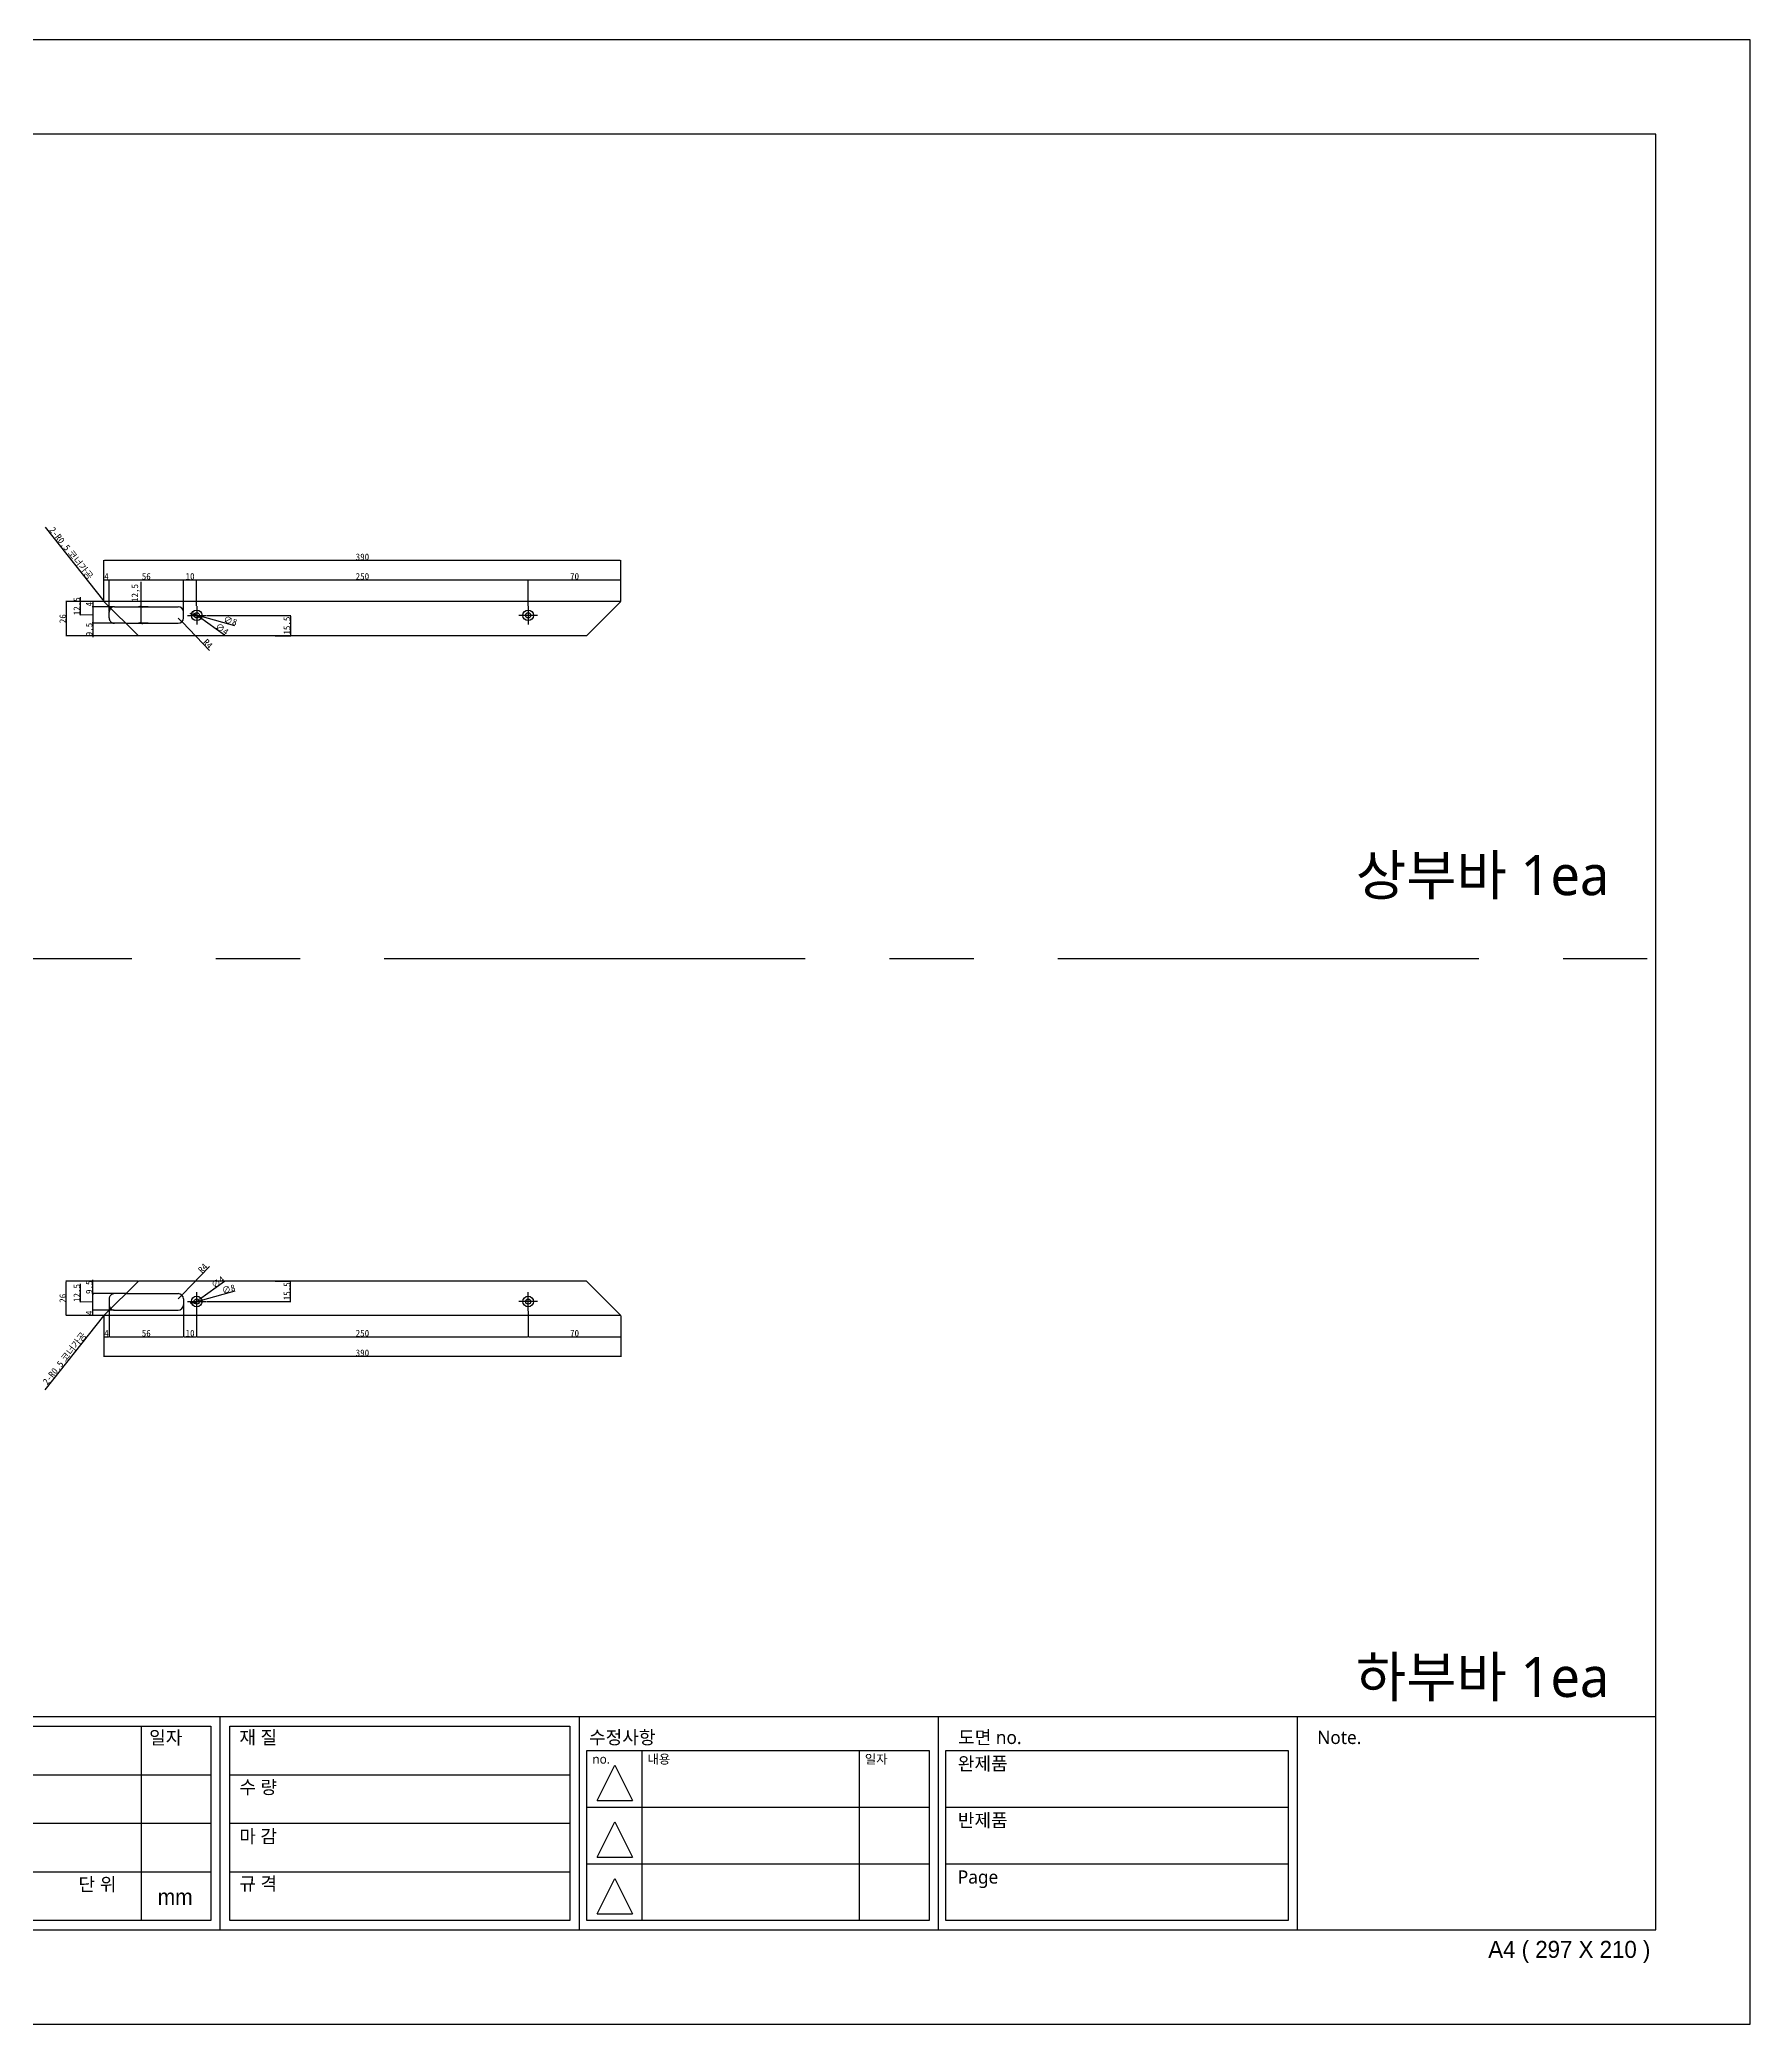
# Model space of a CAD drawing. Header units: millimetres. Extents: x -44117 to 256353, y -2095463 to 65325.
# Drawn here: x -14739 to -13449, y 43640 to 45138 of the extents above; entities that cross this region are included whole.
import ezdxf

# ---------------------------------------------------------------- set-up
doc = ezdxf.new("R2010")
doc.units = ezdxf.units.MM
doc.header["$LTSCALE"] = 10
doc.linetypes.add('CENTER', pattern=[50.8, 31.75, -6.35, 6.35, -6.35])
doc.linetypes.add('HIDDEN', pattern=[9.525, 6.35, -3.175])
doc.layers.add('cen', color=1, linetype='CENTER')
doc.layers.add('hid', color=8, linetype='HIDDEN')
doc.styles.add('고딕', font='')
doc.styles.get('고딕').set_extended_font_data('HYgtrE')
doc.dimstyles.new('hi01 a4 - 1scale', dxfattribs={"dimtxt": 5, "dimasz": 0.5, "dimexe": 0.3, "dimexo": 0.3, "dimgap": 0.2, "dimtad": 1, "dimdec": 1, "dimdsep": 46, "dimtxsty": 'Standard', "dimcen": 1, "dimclrd": 251, "dimclre": 251, "dimclrt": 3, "dimadec": 1, "dimazin": 2, "dimtfac": 1, "dimtdec": 1, "dimtix": 1, "dimtmove": 1, "dimatfit": 3, "dimfxl": 0, "dimarcsym": 0})
doc.dimstyles.new('ISO-25', dxfattribs={"dimtxt": 2.5, "dimasz": 2.5, "dimexe": 1, "dimexo": 1, "dimtad": 1, "dimtxsty": 'Standard', "dimblk": 'ARCHTICK', "dimcen": 2.5, "dimadec": 0, "dimazin": 0, "dimtfac": 1, "dimtmove": 0, "dimatfit": 3, "dimfxl": 0, "dimarcsym": 0})

# ---------------------------------------------------------------- blocks, each defined once
blk = doc.blocks.new('*D1246')
at = {"color": 251, "lineweight": -2, "transparency": 16777216}
for p, q in [((-14691, 44714.2), (-14691, 44730.4)), ((-14690.5, 44730.1), (-14687.5, 44730.1)), ((-14687, 44706.2), (-14687, 44730.4))]:
    blk.add_line(p, q, dxfattribs=at)
at = {"color": 251, "transparency": 16777216}
for points in [[(-14690.5, 44730.2), (-14690.5, 44730), (-14691, 44730.1)], [(-14687.5, 44730.2), (-14687.5, 44730), (-14687, 44730.1)]]:
    blk.add_solid(points, dxfattribs=at)
at = {"layer": 'Defpoints', "color": 0, "transparency": 16777216}
for p in [(-14687, 44730.1), (-14691, 44713.9), (-14687, 44705.9)]:
    blk.add_point(p, dxfattribs=at)
at = {"color": 3, "transparency": 16777216, "insert": (-14689, 44732.8), "char_height": 5, "attachment_point": 5}
blk.add_mtext('4', dxfattribs=at)
blk = doc.blocks.new('*D1247')
at = {"color": 251, "lineweight": -2, "transparency": 16777216}
for p, q in [((-14687, 44714.2), (-14687, 44730.4)), ((-14686.5, 44730.1), (-14631.5, 44730.1)), ((-14631, 44706.2), (-14631, 44730.4))]:
    blk.add_line(p, q, dxfattribs=at)
at = {"color": 251, "transparency": 16777216}
for points in [[(-14686.5, 44730.2), (-14686.5, 44730), (-14687, 44730.1)], [(-14631.5, 44730.2), (-14631.5, 44730), (-14631, 44730.1)]]:
    blk.add_solid(points, dxfattribs=at)
at = {"layer": 'Defpoints', "color": 0, "transparency": 16777216}
for p in [(-14631, 44730.1), (-14687, 44713.9), (-14631, 44705.9)]:
    blk.add_point(p, dxfattribs=at)
at = {"color": 3, "transparency": 16777216, "insert": (-14659, 44732.8), "char_height": 5, "attachment_point": 5}
blk.add_mtext('56', dxfattribs=at)
blk = doc.blocks.new('*D1273')
at = {"color": 251, "lineweight": -2, "transparency": 16777216}
for p, q in [((-14631, 44714.2), (-14631, 44730.4)), ((-14630.5, 44730.1), (-14621.5, 44730.1)), ((-14621, 44710.7), (-14621, 44730.4))]:
    blk.add_line(p, q, dxfattribs=at)
at = {"color": 251, "transparency": 16777216}
for points in [[(-14630.5, 44730.2), (-14630.5, 44730), (-14631, 44730.1)], [(-14621.5, 44730.2), (-14621.5, 44730), (-14621, 44730.1)]]:
    blk.add_solid(points, dxfattribs=at)
at = {"layer": 'Defpoints', "color": 0, "transparency": 16777216}
for p in [(-14621, 44730.1), (-14631, 44713.9), (-14621, 44710.4)]:
    blk.add_point(p, dxfattribs=at)
at = {"color": 3, "transparency": 16777216, "insert": (-14626, 44732.8), "char_height": 5, "attachment_point": 5}
blk.add_mtext('10', dxfattribs=at)
blk = doc.blocks.new('*D1274')
at = {"color": 251, "lineweight": -2, "transparency": 16777216}
for p, q in [((-14621, 44710.7), (-14621, 44730.4)), ((-14620.5, 44730.1), (-14371.5, 44730.1)), ((-14371, 44710.7), (-14371, 44730.4))]:
    blk.add_line(p, q, dxfattribs=at)
at = {"color": 251, "transparency": 16777216}
for points in [[(-14620.5, 44730.2), (-14620.5, 44730), (-14621, 44730.1)], [(-14371.5, 44730.2), (-14371.5, 44730), (-14371, 44730.1)]]:
    blk.add_solid(points, dxfattribs=at)
at = {"layer": 'Defpoints', "color": 0, "transparency": 16777216}
for p in [(-14371, 44730.1), (-14621, 44710.4), (-14371, 44710.4)]:
    blk.add_point(p, dxfattribs=at)
at = {"color": 3, "transparency": 16777216, "insert": (-14496, 44732.8), "char_height": 5, "attachment_point": 5}
blk.add_mtext('250', dxfattribs=at)
blk = doc.blocks.new('*D1275')
at = {"color": 251, "lineweight": -2, "transparency": 16777216}
for p, q in [((-14691, 44714.2), (-14691, 44745.1)), ((-14301.5, 44744.8), (-14690.5, 44744.8)), ((-14301, 44714.2), (-14301, 44745.1))]:
    blk.add_line(p, q, dxfattribs=at)
at = {"color": 251, "transparency": 16777216}
for points in [[(-14690.5, 44744.9), (-14690.5, 44744.7), (-14691, 44744.8)], [(-14301.5, 44744.9), (-14301.5, 44744.7), (-14301, 44744.8)]]:
    blk.add_solid(points, dxfattribs=at)
at = {"layer": 'Defpoints', "color": 0, "transparency": 16777216}
for p in [(-14691, 44744.8), (-14691, 44713.9), (-14301, 44713.9)]:
    blk.add_point(p, dxfattribs=at)
at = {"color": 3, "transparency": 16777216, "insert": (-14496, 44747.5), "char_height": 5, "attachment_point": 5}
blk.add_mtext('390', dxfattribs=at)
blk = doc.blocks.new('*D1276')
at = {"color": 251, "lineweight": -2, "transparency": 16777216}
for p, q in [((-14371, 44714.2), (-14371, 44730.4)), ((-14370.5, 44730.1), (-14301.5, 44730.1)), ((-14301, 44714.2), (-14301, 44730.4))]:
    blk.add_line(p, q, dxfattribs=at)
at = {"color": 251, "transparency": 16777216}
for points in [[(-14370.5, 44730.2), (-14370.5, 44730), (-14371, 44730.1)], [(-14301.5, 44730.2), (-14301.5, 44730), (-14301, 44730.1)]]:
    blk.add_solid(points, dxfattribs=at)
at = {"layer": 'Defpoints', "color": 0, "transparency": 16777216}
for p in [(-14301, 44730.1), (-14371, 44713.9), (-14301, 44713.9)]:
    blk.add_point(p, dxfattribs=at)
at = {"color": 3, "transparency": 16777216, "insert": (-14336, 44732.8), "char_height": 5, "attachment_point": 5}
blk.add_mtext('70', dxfattribs=at)
blk = doc.blocks.new('*D1279')
at = {"color": 251, "lineweight": -2, "transparency": 16777216}
for p, q in [((-14691.3, 44713.9), (-14699.7, 44713.9)), ((-14683.3, 44709.9), (-14699.7, 44709.9)), ((-14699.4, 44713.4), (-14699.4, 44710.4))]:
    blk.add_line(p, q, dxfattribs=at)
at = {"color": 251, "transparency": 16777216}
for points in [[(-14699.4, 44713.4), (-14699.3, 44713.4), (-14699.4, 44713.9)], [(-14699.4, 44710.4), (-14699.3, 44710.4), (-14699.4, 44709.9)]]:
    blk.add_solid(points, dxfattribs=at)
at = {"layer": 'Defpoints', "color": 0, "transparency": 16777216}
for p in [(-14699.4, 44709.9), (-14691, 44713.9), (-14683, 44709.9)]:
    blk.add_point(p, dxfattribs=at)
at = {"color": 3, "transparency": 16777216, "insert": (-14702.1, 44711.9), "char_height": 5, "attachment_point": 5, "rotation": 90}
blk.add_mtext('4', dxfattribs=at)
blk = doc.blocks.new('*D1280')
at = {"color": 251, "lineweight": -2, "transparency": 16777216}
for p, q in [((-14708.7, 44703.5), (-14708.7, 44717.2)), ((-14683.3, 44709.9), (-14699.7, 44709.9)), ((-14699.4, 44709.4), (-14699.4, 44697.9)), ((-14699.4, 44703.7), (-14708.7, 44703.5)), ((-14674.8, 44697.4), (-14699.7, 44697.4))]:
    blk.add_line(p, q, dxfattribs=at)
at = {"color": 251, "transparency": 16777216}
for points in [[(-14699.4, 44709.4), (-14699.3, 44709.4), (-14699.4, 44709.9)], [(-14699.4, 44697.9), (-14699.3, 44697.9), (-14699.4, 44697.4)]]:
    blk.add_solid(points, dxfattribs=at)
at = {"layer": 'Defpoints', "color": 0, "transparency": 16777216}
for p in [(-14683, 44709.9), (-14699.4, 44697.4), (-14674.5, 44697.4)]:
    blk.add_point(p, dxfattribs=at)
at = {"color": 3, "transparency": 16777216, "insert": (-14711.4, 44710.3), "char_height": 5, "attachment_point": 5, "rotation": 90}
blk.add_mtext('12.5', dxfattribs=at)
blk = doc.blocks.new('*D1281')
at = {"color": 251, "lineweight": -2, "transparency": 16777216}
for p, q in [((-14674.8, 44697.4), (-14699.7, 44697.4)), ((-14699.4, 44697.9), (-14699.4, 44698.4)), ((-14699.4, 44697.4), (-14699.4, 44687.9)), ((-14665.3, 44687.9), (-14699.7, 44687.9)), ((-14699.4, 44687.4), (-14699.4, 44686.9))]:
    blk.add_line(p, q, dxfattribs=at)
at = {"color": 251, "transparency": 16777216}
for points in [[(-14699.4, 44697.9), (-14699.3, 44697.9), (-14699.4, 44697.4)], [(-14699.4, 44687.4), (-14699.3, 44687.4), (-14699.4, 44687.9)]]:
    blk.add_solid(points, dxfattribs=at)
at = {"layer": 'Defpoints', "color": 0, "transparency": 16777216}
for p in [(-14674.5, 44697.4), (-14699.4, 44687.9), (-14665, 44687.9)]:
    blk.add_point(p, dxfattribs=at)
at = {"color": 3, "transparency": 16777216, "insert": (-14702.1, 44692.7), "char_height": 5, "attachment_point": 5, "rotation": 90}
blk.add_mtext('9.5', dxfattribs=at)
blk = doc.blocks.new('*D1282')
at = {"color": 251, "lineweight": -2, "transparency": 16777216}
for p, q in [((-14691.3, 44713.9), (-14719.6, 44713.9)), ((-14719.3, 44713.4), (-14719.3, 44688.4)), ((-14665.3, 44687.9), (-14719.6, 44687.9))]:
    blk.add_line(p, q, dxfattribs=at)
at = {"color": 251, "transparency": 16777216}
for points in [[(-14719.4, 44713.4), (-14719.3, 44713.4), (-14719.3, 44713.9)], [(-14719.4, 44688.4), (-14719.3, 44688.4), (-14719.3, 44687.9)]]:
    blk.add_solid(points, dxfattribs=at)
at = {"layer": 'Defpoints', "color": 0, "transparency": 16777216}
for p in [(-14691, 44713.9), (-14719.3, 44687.9), (-14665, 44687.9)]:
    blk.add_point(p, dxfattribs=at)
at = {"color": 3, "transparency": 16777216, "insert": (-14722, 44700.9), "char_height": 5, "attachment_point": 5, "rotation": 90}
blk.add_mtext('26', dxfattribs=at)
blk = doc.blocks.new('*D1283')
at = {"color": 251, "lineweight": -2, "transparency": 16777216}
for p, q in [((-14635, 44701.4), (-14632.2, 44698.5)), ((-14611.4, 44677), (-14631.8, 44698.2))]:
    blk.add_line(p, q, dxfattribs=at)
at = {"color": 251, "transparency": 16777216}
blk.add_solid([(-14631.8, 44698.2), (-14631.9, 44698.1), (-14632.2, 44698.5)], dxfattribs=at)
at = {"layer": 'Defpoints', "color": 0, "transparency": 16777216}
for p in [(-14635, 44701.4), (-14632.2, 44698.5)]:
    blk.add_point(p, dxfattribs=at)
at = {"color": 3, "transparency": 16777216, "insert": (-14612.5, 44682), "char_height": 5, "attachment_point": 5, "rotation": 313.9845}
blk.add_mtext('R4', dxfattribs=at)
blk = doc.blocks.new('*D1284')
at = {"color": 251, "lineweight": -2, "transparency": 16777216}
for p, q in [((-14625.3, 44704.6), (-14625.8, 44704.7)), ((-14624.8, 44704.5), (-14617.1, 44702.4)), ((-14592.1, 44695.5), (-14616.6, 44702.2))]:
    blk.add_line(p, q, dxfattribs=at)
at = {"color": 251, "transparency": 16777216}
for points in [[(-14625.3, 44704.7), (-14625.3, 44704.5), (-14624.8, 44704.5)], [(-14616.6, 44702.3), (-14616.7, 44702.2), (-14617.1, 44702.4)]]:
    blk.add_solid(points, dxfattribs=at)
at = {"layer": 'Defpoints', "color": 0, "transparency": 16777216}
for p in [(-14624.8, 44704.5), (-14617.1, 44702.4)]:
    blk.add_point(p, dxfattribs=at)
at = {"color": 3, "transparency": 16777216, "insert": (-14595.6, 44699.3), "char_height": 5, "attachment_point": 5, "rotation": 344.7203}
blk.add_mtext('∅8', dxfattribs=at)
blk = doc.blocks.new('*D1285')
at = {"color": 251, "lineweight": -2, "transparency": 16777216}
for p, q in [((-14623, 44704.9), (-14623.4, 44705.2)), ((-14622.6, 44704.6), (-14619.3, 44702.3)), ((-14599.9, 44688.4), (-14618.9, 44702))]:
    blk.add_line(p, q, dxfattribs=at)
at = {"color": 251, "transparency": 16777216}
for points in [[(-14623, 44704.9), (-14623.1, 44704.8), (-14622.6, 44704.6)], [(-14618.9, 44702), (-14619, 44701.9), (-14619.3, 44702.3)]]:
    blk.add_solid(points, dxfattribs=at)
at = {"layer": 'Defpoints', "color": 0, "transparency": 16777216}
for p in [(-14622.6, 44704.6), (-14619.3, 44702.3)]:
    blk.add_point(p, dxfattribs=at)
at = {"color": 3, "transparency": 16777216, "insert": (-14601.9, 44693.1), "char_height": 5, "attachment_point": 5, "rotation": 324.5302}
blk.add_mtext('∅4', dxfattribs=at)
blk = doc.blocks.new('*D1286')
at = {"color": 251, "lineweight": -2, "transparency": 16777216}
for p, q in [((-14613.7, 44703.4), (-14549.9, 44703.4)), ((-14550.2, 44702.9), (-14550.2, 44688.4)), ((-14561.8, 44687.9), (-14549.9, 44687.9))]:
    blk.add_line(p, q, dxfattribs=at)
at = {"color": 251, "transparency": 16777216}
for points in [[(-14550.3, 44702.9), (-14550.1, 44702.9), (-14550.2, 44703.4)], [(-14550.3, 44688.4), (-14550.1, 44688.4), (-14550.2, 44687.9)]]:
    blk.add_solid(points, dxfattribs=at)
at = {"layer": 'Defpoints', "color": 0, "transparency": 16777216}
for p in [(-14614, 44703.4), (-14562.1, 44687.9), (-14550.2, 44687.9)]:
    blk.add_point(p, dxfattribs=at)
at = {"color": 3, "transparency": 16777216, "insert": (-14552.9, 44695.7), "char_height": 5, "attachment_point": 5, "rotation": 90}
blk.add_mtext('15.5', dxfattribs=at)
blk = doc.blocks.new('*D1248')
at = {"color": 251, "lineweight": -2, "transparency": 16777216}
for p, q in [((-14735.3, 44770), (-14691.1, 44714.2)), ((-14690.5, 44713.4), (-14690.8, 44713.8))]:
    blk.add_line(p, q, dxfattribs=at)
at = {"color": 251, "transparency": 16777216}
blk.add_solid([(-14691, 44714.3), (-14691.2, 44714.2), (-14690.8, 44713.8)], dxfattribs=at)
at = {"layer": 'Defpoints', "color": 0, "transparency": 16777216}
for p in [(-14690.8, 44713.8), (-14690.5, 44713.4)]:
    blk.add_point(p, dxfattribs=at)
at = {"color": 3, "transparency": 16777216, "insert": (-14715.8, 44750.2), "char_height": 5, "attachment_point": 5, "rotation": 308.4076}
blk.add_mtext('2-R0.5{\\f굴림|b0|i0|c129|p50; 코너가공}', dxfattribs=at)
blk = doc.blocks.new('A$C2EC13F1B')
at = {"color": 7}
for p, q in [((-3.67, -0.83), (-1.17, 4.17)), ((-1.17, 4.17), (1.33, -0.83))]:
    blk.add_line(p, q, dxfattribs=at)
blk.add_lwpolyline([(-3.67, -0.83), (1.33, -0.83)], dxfattribs=at)
blk = doc.blocks.new('a4 1scale')
at = {"color": 8}
for p, q in [((-15144.83, -4477.05), (-14867.83, -4477.05)), ((-15019.68, -4499.62), (-15019.68, -4477.06)), ((-14981.69, -4499.62), (-14981.69, -4477.06)), ((-14943.7, -4499.62), (-14943.7, -4477.06)), ((-14905.71, -4499.62), (-14905.71, -4477.06)), ((-15028.06, -4478.06), (-15028.06, -4498.62)), ((-14980.9, -4480.63), (-14944.7, -4480.63)), ((-14975.07, -4480.63), (-14975.07, -4498.62)), ((-14952.08, -4480.63), (-14952.08, -4498.62)), ((-14942.91, -4480.63), (-14906.71, -4480.63)), ((-15056.67, -4483.2), (-15020.68, -4483.2)), ((-15018.68, -4483.2), (-14982.69, -4483.2)), ((-14980.9, -4486.63), (-14944.7, -4486.63)), ((-14942.91, -4486.63), (-14906.71, -4486.63)), ((-15056.67, -4488.34), (-15020.68, -4488.34)), ((-15018.68, -4488.34), (-14982.69, -4488.34)), ((-15056.67, -4493.48), (-15020.68, -4493.48)), ((-15018.68, -4493.48), (-14982.69, -4493.48)), ((-14980.9, -4492.63), (-14944.7, -4492.63)), ((-14942.91, -4492.63), (-14906.71, -4492.63))]:
    blk.add_line(p, q, dxfattribs=at)
for points in [[(-15154.83, -4509.61), (-14857.83, -4509.61), (-14857.83, -4299.61), (-15154.83, -4299.61)], [(-15144.83, -4499.61), (-14867.83, -4499.61), (-14867.83, -4309.61), (-15144.83, -4309.61)]]:
    blk.add_lwpolyline(points, close=True)
for points in [[(-15056.67, -4478.06), (-15020.68, -4478.06), (-15020.68, -4498.62), (-15056.67, -4498.62)], [(-15018.68, -4478.06), (-14982.69, -4478.06), (-14982.69, -4498.62), (-15018.68, -4498.62)]]:
    blk.add_lwpolyline(points, close=True, dxfattribs=at)
for points in [[(-14944.7, -4480.63), (-14944.7, -4498.62), (-14980.9, -4498.62), (-14980.9, -4480.63)], [(-14906.71, -4480.63), (-14906.71, -4498.62), (-14942.91, -4498.62), (-14942.91, -4480.63)]]:
    blk.add_lwpolyline(points, dxfattribs=at)
at = {"color": 8, "xscale": 0.7469071166727064, "yscale": 0.7469071166727064, "zscale": 0.7469071166727064}
for p in [(-14977.06, -4485.3), (-14977.06, -4491.3), (-14977.06, -4497.29)]:
    blk.add_blockref('A$C2EC13F1B', p, dxfattribs=at)
at = {"color": 8, "style": '고딕'}
for s, insert, char_height, width, attachment_point in [('{\\fGulim|b0|i0|c129|p50;일자}', (-15027.2, -4478.57), 1.4, 24.7824, 1), ('{\\fMalgun Gothic|b0|i0|c129|p50;재 질}', (-15017.66, -4478.55), 1.4003, 21.6513, 1), ('{\\fMalgun Gothic|b0|i0|c129|p50;수정사항}', (-14980.67, -4478.55), 1.4003, 21.6513, 1), ('{\\fMalgun Gothic|b0|i0|c129|p50;도면 no.}', (-14941.63, -4478.55), 1.4003, 21.6513, 1), ('{\\fMalgun Gothic|b0|i0|c129|p50;Note.}', (-14903.64, -4478.55), 1.4003, 21.6513, 1), ('{\\fMalgun Gothic|b0|i0|c129|p50;no.}', (-14980.32, -4481.07), 0.96, 25.9815, 1), ('{\\fMalgun Gothic|b0|i0|c129|p50;내용}', (-14974.49, -4481.07), 0.96, 25.9815, 1), ('{\\fMalgun Gothic|b0|i0|c129|p50;일자}', (-14951.5, -4481.07), 0.96, 25.9815, 1), ('{\\fGulim|b0|i0|c129|p50;완\\fMalgun Gothic|b0|i0|c129|p50;제품}', (-14941.66, -4481.32), 1.4003, 21.6513, 1), ('{\\fMalgun Gothic|b0|i0|c129|p50;수 량}', (-15017.66, -4483.82), 1.4003, 21.6513, 1), ('{\\fMalgun Gothic|b0|i0|c129|p50;반제품}', (-14941.66, -4487.32), 1.4003, 21.6513, 1), ('{\\fMalgun Gothic|b0|i0|c129|p50;마 감}', (-15017.66, -4489.02), 1.4003, 21.6513, 1), ('{\\fGulim|b0|i0|c129|p50;단 위}', (-15034.68, -4494.09), 1.4003, 21.6513, 1), ('{\\fMalgun Gothic|b0|i0|c129|p50;규 격 }', (-15017.66, -4494.02), 1.4003, 21.6513, 1), ('{\\fMalgun Gothic|b0|i0|c129|p50;Page}', (-14941.66, -4493.32), 1.4003, 21.6513, 1), ('mm', (-15024.45, -4496.13), 1.7, 15.2516, 5), ('{\\C8;A4 ( 297 X 210 )}', (-14868.4, -4500.78), 1.8004, 27.0059, 3)]:
    blk.add_mtext(s, dxfattribs=dict(at, insert=insert, char_height=char_height, width=width, attachment_point=attachment_point))
blk = doc.blocks.new('*D1249')
at = {"color": 251, "lineweight": -2, "transparency": 16777216}
for p, q in [((-14691, 44174.9), (-14691, 44158.8)), ((-14687, 44182.9), (-14687, 44158.8)), ((-14690.5, 44159.1), (-14687.5, 44159.1))]:
    blk.add_line(p, q, dxfattribs=at)
at = {"color": 251, "transparency": 16777216}
for points in [[(-14690.5, 44159.1), (-14690.5, 44159), (-14691, 44159.1)], [(-14687.5, 44159.1), (-14687.5, 44159), (-14687, 44159.1)]]:
    blk.add_solid(points, dxfattribs=at)
at = {"layer": 'Defpoints', "color": 0, "transparency": 16777216}
for p in [(-14691, 44175.2), (-14687, 44183.2), (-14687, 44159.1)]:
    blk.add_point(p, dxfattribs=at)
at = {"color": 3, "transparency": 16777216, "insert": (-14689, 44161.8), "char_height": 5, "attachment_point": 5}
blk.add_mtext('4', dxfattribs=at)
blk = doc.blocks.new('*D1250')
at = {"color": 251, "lineweight": -2, "transparency": 16777216}
for p, q in [((-14687, 44174.9), (-14687, 44158.8)), ((-14631, 44182.9), (-14631, 44158.8)), ((-14686.5, 44159.1), (-14631.5, 44159.1))]:
    blk.add_line(p, q, dxfattribs=at)
at = {"color": 251, "transparency": 16777216}
for points in [[(-14686.5, 44159.1), (-14686.5, 44159), (-14687, 44159.1)], [(-14631.5, 44159.1), (-14631.5, 44159), (-14631, 44159.1)]]:
    blk.add_solid(points, dxfattribs=at)
at = {"layer": 'Defpoints', "color": 0, "transparency": 16777216}
for p in [(-14687, 44175.2), (-14631, 44183.2), (-14631, 44159.1)]:
    blk.add_point(p, dxfattribs=at)
at = {"color": 3, "transparency": 16777216, "insert": (-14659, 44161.8), "char_height": 5, "attachment_point": 5}
blk.add_mtext('56', dxfattribs=at)
blk = doc.blocks.new('*D1290')
at = {"color": 251, "lineweight": -2, "transparency": 16777216}
for p, q in [((-14631, 44174.9), (-14631, 44158.8)), ((-14621, 44178.4), (-14621, 44158.8)), ((-14630.5, 44159.1), (-14621.5, 44159.1))]:
    blk.add_line(p, q, dxfattribs=at)
at = {"color": 251, "transparency": 16777216}
for points in [[(-14630.5, 44159.1), (-14630.5, 44159), (-14631, 44159.1)], [(-14621.5, 44159.1), (-14621.5, 44159), (-14621, 44159.1)]]:
    blk.add_solid(points, dxfattribs=at)
at = {"layer": 'Defpoints', "color": 0, "transparency": 16777216}
for p in [(-14631, 44175.2), (-14621, 44178.7), (-14621, 44159.1)]:
    blk.add_point(p, dxfattribs=at)
at = {"color": 3, "transparency": 16777216, "insert": (-14626, 44161.8), "char_height": 5, "attachment_point": 5}
blk.add_mtext('10', dxfattribs=at)
blk = doc.blocks.new('*D1291')
at = {"color": 251, "lineweight": -2, "transparency": 16777216}
for p, q in [((-14621, 44178.4), (-14621, 44158.8)), ((-14371, 44178.4), (-14371, 44158.8)), ((-14620.5, 44159.1), (-14371.5, 44159.1))]:
    blk.add_line(p, q, dxfattribs=at)
at = {"color": 251, "transparency": 16777216}
for points in [[(-14620.5, 44159.1), (-14620.5, 44159), (-14621, 44159.1)], [(-14371.5, 44159.1), (-14371.5, 44159), (-14371, 44159.1)]]:
    blk.add_solid(points, dxfattribs=at)
at = {"layer": 'Defpoints', "color": 0, "transparency": 16777216}
for p in [(-14621, 44178.7), (-14371, 44178.7), (-14371, 44159.1)]:
    blk.add_point(p, dxfattribs=at)
at = {"color": 3, "transparency": 16777216, "insert": (-14496, 44161.8), "char_height": 5, "attachment_point": 5}
blk.add_mtext('250', dxfattribs=at)
blk = doc.blocks.new('*D1292')
at = {"color": 251, "lineweight": -2, "transparency": 16777216}
for p, q in [((-14691, 44174.9), (-14691, 44144)), ((-14301, 44174.9), (-14301, 44144)), ((-14301.5, 44144.3), (-14690.5, 44144.3))]:
    blk.add_line(p, q, dxfattribs=at)
at = {"color": 251, "transparency": 16777216}
for points in [[(-14690.5, 44144.4), (-14690.5, 44144.3), (-14691, 44144.3)], [(-14301.5, 44144.4), (-14301.5, 44144.3), (-14301, 44144.3)]]:
    blk.add_solid(points, dxfattribs=at)
at = {"layer": 'Defpoints', "color": 0, "transparency": 16777216}
for p in [(-14691, 44175.2), (-14301, 44175.2), (-14691, 44144.3)]:
    blk.add_point(p, dxfattribs=at)
at = {"color": 3, "transparency": 16777216, "insert": (-14496, 44147), "char_height": 5, "attachment_point": 5}
blk.add_mtext('390', dxfattribs=at)
blk = doc.blocks.new('*D1293')
at = {"color": 251, "lineweight": -2, "transparency": 16777216}
for p, q in [((-14371, 44174.9), (-14371, 44158.8)), ((-14301, 44174.9), (-14301, 44158.8)), ((-14370.5, 44159.1), (-14301.5, 44159.1))]:
    blk.add_line(p, q, dxfattribs=at)
at = {"color": 251, "transparency": 16777216}
for points in [[(-14370.5, 44159.1), (-14370.5, 44159), (-14371, 44159.1)], [(-14301.5, 44159.1), (-14301.5, 44159), (-14301, 44159.1)]]:
    blk.add_solid(points, dxfattribs=at)
at = {"layer": 'Defpoints', "color": 0, "transparency": 16777216}
for p in [(-14371, 44175.2), (-14301, 44175.2), (-14301, 44159.1)]:
    blk.add_point(p, dxfattribs=at)
at = {"color": 3, "transparency": 16777216, "insert": (-14336, 44161.8), "char_height": 5, "attachment_point": 5}
blk.add_mtext('70', dxfattribs=at)
blk = doc.blocks.new('*D1296')
at = {"color": 251, "lineweight": -2, "transparency": 16777216}
for p, q in [((-14683.3, 44179.2), (-14699.7, 44179.2)), ((-14691.3, 44175.2), (-14699.7, 44175.2)), ((-14699.4, 44175.7), (-14699.4, 44178.7))]:
    blk.add_line(p, q, dxfattribs=at)
at = {"color": 251, "transparency": 16777216}
for points in [[(-14699.4, 44178.7), (-14699.3, 44178.7), (-14699.4, 44179.2)], [(-14699.4, 44175.7), (-14699.3, 44175.7), (-14699.4, 44175.2)]]:
    blk.add_solid(points, dxfattribs=at)
at = {"layer": 'Defpoints', "color": 0, "transparency": 16777216}
for p in [(-14699.4, 44179.2), (-14691, 44175.2), (-14683, 44179.2)]:
    blk.add_point(p, dxfattribs=at)
at = {"color": 3, "transparency": 16777216, "insert": (-14702.1, 44177.2), "char_height": 5, "attachment_point": 5, "rotation": 90}
blk.add_mtext('4', dxfattribs=at)
blk = doc.blocks.new('*D1297')
at = {"color": 251, "lineweight": -2, "transparency": 16777216}
for p, q in [((-14708.7, 44185.3), (-14708.7, 44199)), ((-14699.4, 44185.5), (-14708.7, 44185.3)), ((-14674.8, 44191.7), (-14699.7, 44191.7)), ((-14699.4, 44179.7), (-14699.4, 44191.2)), ((-14683.3, 44179.2), (-14699.7, 44179.2))]:
    blk.add_line(p, q, dxfattribs=at)
at = {"color": 251, "transparency": 16777216}
for points in [[(-14699.4, 44191.2), (-14699.3, 44191.2), (-14699.4, 44191.7)], [(-14699.4, 44179.7), (-14699.3, 44179.7), (-14699.4, 44179.2)]]:
    blk.add_solid(points, dxfattribs=at)
at = {"layer": 'Defpoints', "color": 0, "transparency": 16777216}
for p in [(-14699.4, 44191.7), (-14674.5, 44191.7), (-14683, 44179.2)]:
    blk.add_point(p, dxfattribs=at)
at = {"color": 3, "transparency": 16777216, "insert": (-14711.4, 44192.2), "char_height": 5, "attachment_point": 5, "rotation": 90}
blk.add_mtext('12.5', dxfattribs=at)
blk = doc.blocks.new('*D1298')
at = {"color": 251, "lineweight": -2, "transparency": 16777216}
for p, q in [((-14665.3, 44201.2), (-14699.7, 44201.2)), ((-14699.4, 44201.7), (-14699.4, 44202.2)), ((-14699.4, 44191.7), (-14699.4, 44201.2)), ((-14674.8, 44191.7), (-14699.7, 44191.7)), ((-14699.4, 44191.2), (-14699.4, 44190.7))]:
    blk.add_line(p, q, dxfattribs=at)
at = {"color": 251, "transparency": 16777216}
for points in [[(-14699.4, 44201.7), (-14699.3, 44201.7), (-14699.4, 44201.2)], [(-14699.4, 44191.2), (-14699.3, 44191.2), (-14699.4, 44191.7)]]:
    blk.add_solid(points, dxfattribs=at)
at = {"layer": 'Defpoints', "color": 0, "transparency": 16777216}
for p in [(-14699.4, 44201.2), (-14665, 44201.2), (-14674.5, 44191.7)]:
    blk.add_point(p, dxfattribs=at)
at = {"color": 3, "transparency": 16777216, "insert": (-14702.1, 44196.5), "char_height": 5, "attachment_point": 5, "rotation": 90}
blk.add_mtext('9.5', dxfattribs=at)
blk = doc.blocks.new('*D1299')
at = {"color": 251, "lineweight": -2, "transparency": 16777216}
for p, q in [((-14665.3, 44201.2), (-14719.6, 44201.2)), ((-14719.3, 44175.7), (-14719.3, 44200.7)), ((-14691.3, 44175.2), (-14719.6, 44175.2))]:
    blk.add_line(p, q, dxfattribs=at)
at = {"color": 251, "transparency": 16777216}
for points in [[(-14719.4, 44200.7), (-14719.3, 44200.7), (-14719.3, 44201.2)], [(-14719.4, 44175.7), (-14719.3, 44175.7), (-14719.3, 44175.2)]]:
    blk.add_solid(points, dxfattribs=at)
at = {"layer": 'Defpoints', "color": 0, "transparency": 16777216}
for p in [(-14719.3, 44201.2), (-14665, 44201.2), (-14691, 44175.2)]:
    blk.add_point(p, dxfattribs=at)
at = {"color": 3, "transparency": 16777216, "insert": (-14722, 44188.2), "char_height": 5, "attachment_point": 5, "rotation": 90}
blk.add_mtext('26', dxfattribs=at)
blk = doc.blocks.new('*D1300')
at = {"color": 251, "lineweight": -2, "transparency": 16777216}
for p, q in [((-14611.4, 44212.2), (-14631.8, 44191)), ((-14635, 44187.7), (-14632.2, 44190.6))]:
    blk.add_line(p, q, dxfattribs=at)
at = {"color": 251, "transparency": 16777216}
blk.add_solid([(-14631.9, 44191), (-14631.8, 44190.9), (-14632.2, 44190.6)], dxfattribs=at)
at = {"layer": 'Defpoints', "color": 0, "transparency": 16777216}
for p in [(-14635, 44187.7), (-14632.2, 44190.6)]:
    blk.add_point(p, dxfattribs=at)
at = {"color": 3, "transparency": 16777216, "insert": (-14616.4, 44210.9), "char_height": 5, "attachment_point": 5, "rotation": 46.0155}
blk.add_mtext('R4', dxfattribs=at)
blk = doc.blocks.new('*D1301')
at = {"color": 251, "lineweight": -2, "transparency": 16777216}
for p, q in [((-14625.3, 44184.5), (-14625.8, 44184.4)), ((-14624.8, 44184.7), (-14617.1, 44186.8)), ((-14592.1, 44193.6), (-14616.6, 44186.9))]:
    blk.add_line(p, q, dxfattribs=at)
at = {"color": 251, "transparency": 16777216}
for points in [[(-14625.3, 44184.6), (-14625.3, 44184.5), (-14624.8, 44184.7)], [(-14616.7, 44187), (-14616.6, 44186.8), (-14617.1, 44186.8)]]:
    blk.add_solid(points, dxfattribs=at)
at = {"layer": 'Defpoints', "color": 0, "transparency": 16777216}
for p in [(-14624.8, 44184.7), (-14617.1, 44186.8)]:
    blk.add_point(p, dxfattribs=at)
at = {"color": 3, "transparency": 16777216, "insert": (-14597, 44195.1), "char_height": 5, "attachment_point": 5, "rotation": 15.2797}
blk.add_mtext('∅8', dxfattribs=at)
blk = doc.blocks.new('*D1302')
at = {"color": 251, "lineweight": -2, "transparency": 16777216}
for p, q in [((-14599.9, 44200.8), (-14618.9, 44187.2)), ((-14623, 44184.3), (-14623.4, 44184)), ((-14622.6, 44184.6), (-14619.3, 44186.9))]:
    blk.add_line(p, q, dxfattribs=at)
at = {"color": 251, "transparency": 16777216}
for points in [[(-14623.1, 44184.4), (-14623, 44184.2), (-14622.6, 44184.6)], [(-14619, 44187.3), (-14618.9, 44187.1), (-14619.3, 44186.9)]]:
    blk.add_solid(points, dxfattribs=at)
at = {"layer": 'Defpoints', "color": 0, "transparency": 16777216}
for p in [(-14622.6, 44184.6), (-14619.3, 44186.9)]:
    blk.add_point(p, dxfattribs=at)
at = {"color": 3, "transparency": 16777216, "insert": (-14605, 44200.4), "char_height": 5, "attachment_point": 5, "rotation": 35.4698}
blk.add_mtext('∅4', dxfattribs=at)
blk = doc.blocks.new('*D1303')
at = {"color": 251, "lineweight": -2, "transparency": 16777216}
for p, q in [((-14561.8, 44201.2), (-14549.9, 44201.2)), ((-14550.2, 44186.2), (-14550.2, 44200.7)), ((-14613.7, 44185.7), (-14549.9, 44185.7))]:
    blk.add_line(p, q, dxfattribs=at)
at = {"color": 251, "transparency": 16777216}
for points in [[(-14550.3, 44200.7), (-14550.1, 44200.7), (-14550.2, 44201.2)], [(-14550.3, 44186.2), (-14550.1, 44186.2), (-14550.2, 44185.7)]]:
    blk.add_solid(points, dxfattribs=at)
at = {"layer": 'Defpoints', "color": 0, "transparency": 16777216}
for p in [(-14562.1, 44201.2), (-14550.2, 44201.2), (-14614, 44185.7)]:
    blk.add_point(p, dxfattribs=at)
at = {"color": 3, "transparency": 16777216, "insert": (-14552.9, 44193.5), "char_height": 5, "attachment_point": 5, "rotation": 90}
blk.add_mtext('15.5', dxfattribs=at)
blk = doc.blocks.new('*D1251')
at = {"color": 251, "lineweight": -2, "transparency": 16777216}
for p, q in [((-14735.3, 44119.2), (-14691.1, 44175)), ((-14690.5, 44175.7), (-14690.8, 44175.3))]:
    blk.add_line(p, q, dxfattribs=at)
blk.add_arc((-14690.5, 44175.7), 0.5, 214.3775, 265.9699, dxfattribs=at)
at = {"color": 251, "transparency": 16777216}
blk.add_solid([(-14691.2, 44175), (-14691, 44174.9), (-14690.8, 44175.3)], dxfattribs=at)
at = {"layer": 'Defpoints', "color": 0, "transparency": 16777216}
for p in [(-14690.8, 44175.3), (-14690.5, 44175.7)]:
    blk.add_point(p, dxfattribs=at)
at = {"color": 3, "transparency": 16777216, "insert": (-14720.5, 44142.7), "char_height": 5, "attachment_point": 5, "rotation": 51.5924}
blk.add_mtext('2-R0.5{\\f굴림|b0|i0|c129|p50; 코너가공}', dxfattribs=at)
blk = doc.blocks.new('_ArchTick')
at = {"color": 0, "linetype": 'ByBlock', "const_width": 0.15}
blk.add_lwpolyline([(-0.5, -0.5), (0.5, 0.5)], dxfattribs=at)
blk = doc.blocks.new('*D2800')
at = {"color": 0, "lineweight": -2}
for p, q in [((-14662.9, 44709.9), (-14662.9, 44728.6)), ((-14657.7, 44709.9), (-14664.9, 44709.9)), ((-14662.9, 44697.4), (-14662.9, 44709.9)), ((-14657.7, 44697.4), (-14664.9, 44697.4))]:
    blk.add_line(p, q, dxfattribs=at)
at = {"layer": 'Defpoints', "color": 0}
for p in [(-14662.9, 44709.9), (-14654.7, 44709.9), (-14654.7, 44697.4)]:
    blk.add_point(p, dxfattribs=at)
at = {"color": 0, "lineweight": -2, "xscale": 2, "yscale": 2, "zscale": 2}
for p, rotation in [((-14662.9, 44709.9), 90), ((-14662.9, 44697.4), 270)]:
    blk.add_blockref('_ArchTick', p, dxfattribs=dict(at, rotation=rotation))
at = {"color": 0, "insert": (-14667, 44720.3), "char_height": 5, "attachment_point": 5, "rotation": 90}
blk.add_mtext('12,5', dxfattribs=at)

msp = doc.modelspace()

# ---------------------------------------------------------------- linework, layer by layer
for p, q in [((-14300.97375, 44713.92623), (-14690.97375, 44713.92623)), ((-14690.97375, 44713.92623), (-14664.97628, 44687.92877)), ((-14682.97375, 44709.92623), (-14634.97375, 44709.92623)), ((-14300.97375, 44713.92623), (-14326.97121, 44687.92877)), ((-14674.47375, 44697.42623), (-14634.97375, 44697.42623)), ((-14630.97375, 44701.42623), (-14630.97375, 44705.92623)), ((-14326.97121, 44687.92877), (-14664.97628, 44687.92877)), ((-14690.97375, 44175.23494), (-14664.97628, 44201.23241)), ((-14326.97121, 44201.23241), (-14664.97628, 44201.23241)), ((-14300.97375, 44175.23494), (-14326.97121, 44201.23241)), ((-14674.47375, 44191.73494), (-14634.97375, 44191.73494)), ((-14630.97375, 44187.73494), (-14630.97375, 44183.23494)), ((-14300.97375, 44175.23494), (-14690.97375, 44175.23494)), ((-14682.97375, 44179.23494), (-14634.97375, 44179.23494))]:
    msp.add_line(p, q)
for centre, radius in [((-14620.97375, 44703.42623), 4), ((-14370.97375, 44703.42623), 4), ((-14620.97375, 44703.42623), 2), ((-14370.97375, 44703.42623), 2), ((-14620.97375, 44185.73494), 4), ((-14620.97375, 44185.73494), 2), ((-14370.97375, 44185.73494), 4), ((-14370.97375, 44185.73494), 2)]:
    msp.add_circle(centre, radius)
for centre, start, end in [((-14682.97375, 44705.92623), 90, 135), ((-14634.97375, 44705.92623), 0, 90), ((-14634.97375, 44701.42623), 270, 0), ((-14634.97375, 44187.73494), 0, 90), ((-14682.97375, 44183.23494), 225, 270), ((-14634.97375, 44183.23494), 270, 0)]:
    msp.add_arc(centre, 4, start, end)
at = {"layer": 'cen'}
for p, q in [((-14620.97375, 44710.42623), (-14620.97375, 44696.42623)), ((-14370.97375, 44710.42623), (-14370.97375, 44696.42623)), ((-14627.97375, 44703.42623), (-14613.97375, 44703.42623)), ((-14363.97375, 44703.42623), (-14377.97375, 44703.42623)), ((-15495.48614, 44444.58059), (-13520.5627, 44444.58059)), ((-14627.97375, 44185.73494), (-14613.97375, 44185.73494)), ((-14620.97375, 44178.73494), (-14620.97375, 44192.73494)), ((-14363.97375, 44185.73494), (-14377.97375, 44185.73494)), ((-14370.97375, 44178.73494), (-14370.97375, 44192.73494))]:
    msp.add_line(p, q, dxfattribs=at)
at = {"layer": 'hid'}
for p, q in [((-14686.97375, 44701.42623), (-14686.97375, 44705.92623)), ((-14674.47375, 44697.42623), (-14682.97375, 44697.42623)), ((-14686.97375, 44187.73494), (-14686.97375, 44183.23494)), ((-14674.47375, 44191.73494), (-14682.97375, 44191.73494))]:
    msp.add_line(p, q, dxfattribs=at)
for centre, start, end in [((-14682.97375, 44705.92623), 135, 180), ((-14682.97375, 44701.42623), 180, 270), ((-14682.97375, 44187.73494), 90, 180), ((-14682.97375, 44183.23494), 180, 225)]:
    msp.add_arc(centre, 4, start, end, dxfattribs=at)

# ---------------------------------------------------------------- block references
at = {"color": 1, "xscale": 7.1296875, "yscale": 7.1296875, "zscale": 7.1296875}
msp.add_blockref('a4 1scale', (92482.41847, 75792.57439), dxfattribs=at)

# ---------------------------------------------------------------- texts
at = {"color": 142, "char_height": 30.2674587, "width": 876.8281441, "attachment_point": 5, "style": '고딕'}
for s, insert in [('{\\fMalgun Gothic|b0|i0|c129|p50;상부바 1ea}', (-13651.17232, 44505.8432)), ('{\\fMalgun Gothic|b0|i0|c129|p50;하부바 1ea}', (-13651.17232, 43900.93013))]:
    msp.add_mtext(s, dxfattribs=dict(at, insert=insert))

# ---------------------------------------------------------------- dimensions: what is measured, and where the dimension line sits
for center, mpoint, picture, middle in [((-14690.47375, 44713.42623), (-14690.78437, 44713.81804), '*D1248', (-14718.16158, 44748.35009)), ((-14690.47375, 44175.73494), (-14690.78437, 44175.34314), '*D1251', (-14718.16158, 44140.81109))]:
    dim = msp.add_radius_dim(center=center, mpoint=mpoint, text='2-<>{\\f굴림|b0|i0|c129|p50; 코너가공}', dimstyle='hi01 a4 - 1scale', override={"dimtxsty": 'Standard'})
    dim.commit()
    dim.dimension.update_dxf_attribs({"geometry": picture, "text_midpoint": middle, "dimtype": 164})
for base, p1, p2, picture, middle in [((-14690.97375, 44744.8179), (-14300.97375, 44713.92623), (-14690.97375, 44713.92623), '*D1275', (-14495.97375, 44747.5179)), ((-14370.97375, 44730.09698), (-14620.97375, 44710.42623), (-14370.97375, 44710.42623), '*D1274', (-14495.97375, 44732.79698)), ((-14300.97375, 44730.09698), (-14370.97375, 44713.92623), (-14300.97375, 44713.92623), '*D1276', (-14335.97375, 44732.79698)), ((-14690.97375, 44144.34328), (-14300.97375, 44175.23494), (-14690.97375, 44175.23494), '*D1292', (-14495.97375, 44147.04328)), ((-14370.97375, 44159.06419), (-14620.97375, 44178.73494), (-14370.97375, 44178.73494), '*D1291', (-14495.97375, 44161.76419)), ((-14300.97375, 44159.06419), (-14370.97375, 44175.23494), (-14300.97375, 44175.23494), '*D1293', (-14335.97375, 44161.76419))]:
    dim = msp.add_linear_dim(base=base, p1=p1, p2=p2, dimstyle='hi01 a4 - 1scale')
    dim.commit()
    dim.dimension.update_dxf_attribs({"geometry": picture, "text_midpoint": middle})
for base, p1, p2, angle, picture, middle in [((-14686.97375, 44730.09698), (-14690.97375, 44713.92623), (-14686.97375, 44705.92623), 180, '*D1246', (-14688.97375, 44732.79698)), ((-14630.97375, 44730.09698), (-14686.97375, 44713.92623), (-14630.97375, 44705.92623), 180, '*D1247', (-14658.97375, 44732.79698)), ((-14620.97375, 44730.09698), (-14630.97375, 44713.92623), (-14620.97375, 44710.42623), 180, '*D1273', (-14625.97375, 44732.79698)), ((-14719.34049, 44687.92877), (-14690.97375, 44713.92623), (-14664.97628, 44687.92877), 90, '*D1282', (-14722.04049, 44700.9275)), ((-14699.35492, 44709.92623), (-14690.97375, 44713.92623), (-14682.97375, 44709.92623), 90, '*D1279', (-14702.05492, 44711.92623)), ((-14699.35492, 44687.92877), (-14674.47375, 44697.42623), (-14664.97628, 44687.92877), 90, '*D1281', (-14702.05492, 44692.6775)), ((-14550.21258, 44687.92877), (-14613.97375, 44703.42623), (-14562.14841, 44687.92877), 90, '*D1286', (-14552.91258, 44695.6775)), ((-14719.34049, 44201.23241), (-14690.97375, 44175.23494), (-14664.97628, 44201.23241), 270, '*D1299', (-14722.04049, 44188.23368)), ((-14699.35492, 44201.23241), (-14674.47375, 44191.73494), (-14664.97628, 44201.23241), 270, '*D1298', (-14702.05492, 44196.48368)), ((-14550.21258, 44201.23241), (-14613.97375, 44185.73494), (-14562.14841, 44201.23241), 270, '*D1303', (-14552.91258, 44193.48368)), ((-14699.35492, 44179.23494), (-14690.97375, 44175.23494), (-14682.97375, 44179.23494), 270, '*D1296', (-14702.05492, 44177.23494)), ((-14686.97375, 44159.06419), (-14690.97375, 44175.23494), (-14686.97375, 44183.23494), 180, '*D1249', (-14688.97375, 44161.76419)), ((-14630.97375, 44159.06419), (-14686.97375, 44175.23494), (-14630.97375, 44183.23494), 180, '*D1250', (-14658.97375, 44161.76419)), ((-14620.97375, 44159.06419), (-14630.97375, 44175.23494), (-14620.97375, 44178.73494), 180, '*D1290', (-14625.97375, 44161.76419))]:
    dim = msp.add_linear_dim(base=base, p1=p1, p2=p2, angle=angle, dimstyle='hi01 a4 - 1scale')
    dim.commit()
    dim.dimension.update_dxf_attribs({"geometry": picture, "text_midpoint": middle})
at = {"color": 242, "true_color": 0xcd2027}
dim = msp.add_linear_dim(base=(-14662.8779, 44709.92623), p1=(-14654.72375, 44697.42623), p2=(-14654.72375, 44709.92623), angle=90, dimstyle='ISO-25', override={"dimscale": 2, "dimasz": 1, "dimexo": 1.5}, dxfattribs=at)
dim.commit()
dim.dimension.update_dxf_attribs({"geometry": '*D2800', "text_midpoint": (-14667.04457, 44720.25957)})
for base, p1, p2, angle, picture, middle in [((-14699.35492, 44697.42623), (-14682.97375, 44709.92623), (-14674.47375, 44697.42623), 90, '*D1280', (-14708.68152, 44703.67623)), ((-14699.35492, 44191.73494), (-14682.97375, 44179.23494), (-14674.47375, 44191.73494), 270, '*D1297', (-14708.68152, 44185.48494))]:
    dim = msp.add_linear_dim(base=base, p1=p1, p2=p2, angle=angle, dimstyle='hi01 a4 - 1scale')
    dim.commit()
    dim.dimension.update_dxf_attribs({"geometry": picture, "text_midpoint": middle, "dimtype": 160})
for center, mpoint, picture, middle in [((-14634.97375, 44701.42623), (-14632.19589, 44698.54812), '*D1283', (-14614.41626, 44680.12679)), ((-14634.97375, 44187.73494), (-14632.19589, 44190.61305), '*D1300', (-14614.41626, 44209.03439))]:
    dim = msp.add_radius_dim(center=center, mpoint=mpoint, dimstyle='hi01 a4 - 1scale')
    dim.commit()
    dim.dimension.update_dxf_attribs({"geometry": picture, "text_midpoint": middle, "dimtype": 164})
for p1, p2, picture, middle in [((-14624.83235, 44704.48036), (-14617.11514, 44702.3721), '*D1284', (-14596.31821, 44696.69061)), ((-14622.60259, 44704.58678), (-14619.3449, 44702.26569), '*D1285', (-14603.42419, 44690.92221)), ((-14624.83235, 44184.68081), (-14617.11514, 44186.78907), '*D1301', (-14596.31821, 44192.47056)), ((-14622.60259, 44184.5744), (-14619.3449, 44186.89549), '*D1302', (-14603.42419, 44198.23897))]:
    dim = msp.add_diameter_dim_2p(p1=p1, p2=p2, dimstyle='hi01 a4 - 1scale')
    dim.commit()
    dim.dimension.update_dxf_attribs({"geometry": picture, "text_midpoint": middle, "dimtype": 163})

doc.saveas('drawing.dxf')
